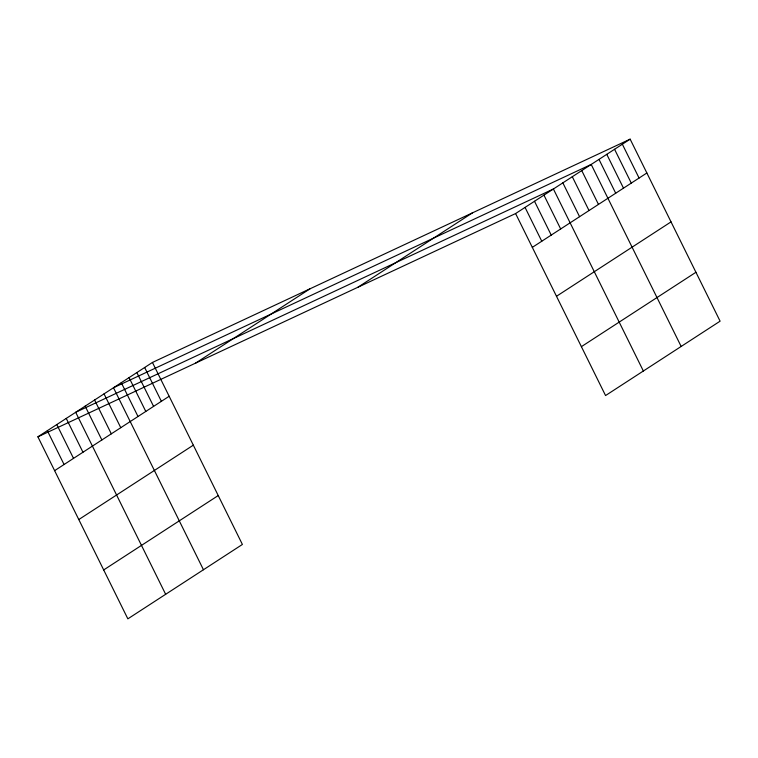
<?xml version="1.0" encoding="UTF-8"?>
<svg xmlns="http://www.w3.org/2000/svg" width="758" height="758" viewBox="0 0 758 758"><rect width="100%" height="100%" fill="white"/><g stroke="black" fill="none" stroke-linecap="round" stroke-linejoin="round"><path stroke-width="1.14" d="M152.443 362.447L242.399 544.452L127.856 618.841L37.9 436.826L152.443 362.447L630.144 139.159L720.1 321.174L605.557 395.553L515.601 213.548L630.144 139.159M195.545 363.148L310.079 288.76M54.614 470.652L169.157 396.273M357.966 287.225L472.499 212.846M78.785 519.552L193.328 445.173M532.324 247.373L646.858 172.985M103.685 569.94L218.228 495.552M556.495 296.274L671.029 221.886M581.395 346.652L695.929 272.274M37.9 436.826L515.601 213.548M622.356 144.219L639.07 178.045M614.567 149.279L631.281 183.104M606.779 154.338L623.493 188.164M598.991 159.388L615.704 193.214M681.158 346.463L591.202 164.448L113.492 387.736L203.457 569.751M581.756 170.588L598.469 204.414M572.299 176.728L589.023 210.553M562.853 182.858L579.567 216.684M643.362 371.013L553.406 188.998L75.696 412.276L165.651 594.291M543.95 195.138L560.674 228.963M534.504 201.268L551.218 235.094M525.057 207.408L541.771 241.233M144.655 367.497L161.369 401.323M136.866 372.557L153.58 406.383M129.078 377.617L145.792 411.442M121.28 382.676L138.003 416.502M104.045 393.866L120.768 427.692M94.598 400.006L111.312 433.832M85.152 406.146L101.866 439.972M66.249 418.416L82.963 452.242M56.803 424.556L73.517 458.382M47.347 430.686L64.07 464.512"/></g></svg>
